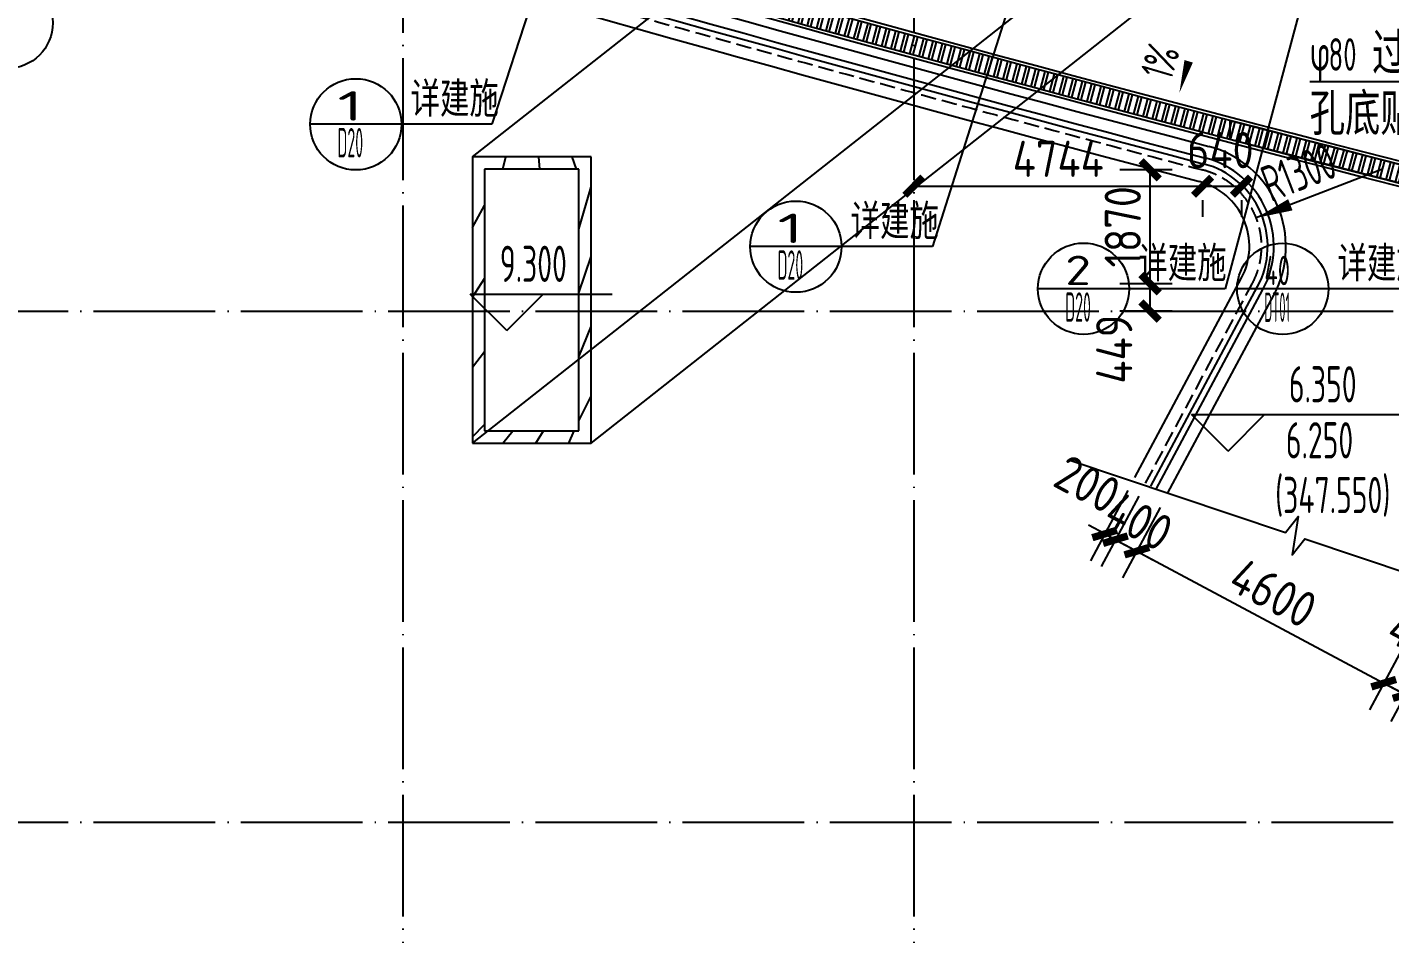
# Model space of a CAD drawing. Header units: inches. Extents: x 0 to 1813292486, y 0 to 3473589894.
# Drawn here: x 600441714 to 600464106, y 3473202186 to 3473217081 of the extents above; entities that cross this region are included whole.
import ezdxf
from ezdxf.enums import TextEntityAlignment as Align

# ---------------------------------------------------------------- set-up
doc = ezdxf.new("R2010")
doc.units = ezdxf.units.IN
doc.header["$LTSCALE"] = 1000
doc.header["$MEASUREMENT"] = 0
doc.linetypes.add('AX-MALL-GIRD-200$0$DOTE', pattern=[2.4200000000000004, 2, -0.2, 0.02, -0.2])
doc.linetypes.add('AX-MALL-WALL-P02-QT$0$DASH', pattern=[0.35, 0.25, -0.1])
for name, color, linetype in [('A-Anno-Note', 241, 'Continuous'), ('AX-MALL-DIM-P02$0$A-Anno-Dims', 3, 'Continuous'), ('AX-MALL-DIM-P02$0$A-Anno-Note', 241, 'Continuous'), ('AX-MALL-DIM-P02$0$A-Detl-Thin', 131, 'Continuous'), ('AX-MALL-DIM-P02$0$DIM_LEAD', 3, 'Continuous'), ('AX-MALL-DIM-SY-P02$0$A-Anno-Note', 241, 'Continuous'), ('AX-MALL-DIM-SY-P02$0$DIM_IDEN', 3, 'Continuous'), ('AX-MALL-GIRD-200$0$A-Grid', 222, 'AX-MALL-GIRD-200$0$DOTE'), ('AX-MALL-P02-200$0$A-Anno-Note', 241, 'Continuous'), ('AX-MALL-WALL-P02$0$A-Anno-Note', 241, 'Continuous'), ('AX-MALL-WALL-P02-QT$0$A-Anno-Dims', 3, 'Continuous'), ('AX-MALL-WALL-P02-QT$0$A-Detl-Fine', 152, 'Continuous'), ('AX-MALL-WALL-P02-QT$0$A-Detl-Patt', 8, 'Continuous'), ('AX-MALL-WALL-P02-QT$0$A-Detl-Thin', 131, 'Continuous'), ('AX-MALL-WALL-P02-QT$0$A-Hdrl', 31, 'Continuous'), ('AX-MALL-WALL-P02-QT$0$A-Wall', 2, 'Continuous'), ('AX-MALL-WALL-P02-QT$0$A-Wall-Patt', 13, 'Continuous'), ('AX-MALL-WALL-P02-QT$0$A-Wind', 4, 'Continuous'), ('AX-MALL-WORD-P02$0$A-Anno-Levl', 201, 'Continuous'), ('AX-MALL-WORD-P02$0$A-Anno-Note', 241, 'Continuous'), ('AX-MALL-ZTKD-P02$0$A-Anno-Note', 241, 'Continuous')]:
    doc.layers.add(name, color=color, linetype=linetype)
doc.styles.add('AX-MALL-DIM-P02$0$_TCH_DIM', font='gbenor.shx')
doc.styles.add('AX-MALL-DIM-P02$0$_TCH_DIM_T3', font='gbenor.shx')
doc.styles.add('AX-MALL-DIM-SY-P02$0$_TCH_DIM', font='gbenor.shx')
doc.styles.add('AX-MALL-DIM-SY-P02$0$_TCH_LABEL', font='gbenor.shx')
doc.styles.add('AX-MALL-WORD-P02$0$_TCH_DIM', font='gbenor.shx')
doc.dimstyles.new('AX-MALL-DIM-P02$0$_TCH_ARCH&&200', dxfattribs={"dimtxt": 595, "dimasz": 300, "dimexe": 500, "dimexo": 500, "dimgap": 152.5, "dimtad": 1, "dimdec": 0, "dimzin": 0, "dimdsep": 46, "dimtxsty": 'AX-MALL-DIM-P02$0$_TCH_DIM_T3', "dimblk": 'AX-MALL-DIM-P02$0$_ArchTick', "dimcen": 0.09, "dimclrt": 7, "dimazin": 2, "dimtfac": 1, "dimtdec": 0, "dimtix": 1, "dimtmove": 2, "dimatfit": 3, "dimfxl": 500, "dimtolj": 1, "dimtzin": 0, "dimarcsym": 0})
pattern_1 = [(45, (0, 359.0227), (-353.55353201463, 353.55353201463), [])]

# ---------------------------------------------------------------- blocks, each defined once
blk = doc.blocks.new('AX-MALL-WORD-P02')
at = {"layer": 'AX-MALL-WORD-P02$0$A-Anno-Levl'}
for p, q in [((600261055.6005373, 3473117390.48214), (600260702.8033476, 3473118162.190727)), ((600260702.8033476, 3473118162.190727), (600262890.7556367, 3473117347.114299)), ((600261055.6005373, 3473117390.48214), (600261827.309124, 3473117743.279329)), ((600271473.8384056, 3473111397.597108), (600271121.0412161, 3473112169.305695)), ((600271121.0412161, 3473112169.305695), (600274352.8447609, 3473110965.364045)), ((600271473.8384056, 3473111397.597108), (600271121.0412161, 3473112169.305695)), ((600271121.0412161, 3473112169.305695), (600274352.8447602, 3473110965.364045)), ((600271473.8384056, 3473111397.597108), (600272245.5469923, 3473111750.394297)), ((600271473.8384056, 3473111397.597108), (600272245.5469923, 3473111750.394297))]:
    blk.add_line(p, q, dxfattribs=at)
at = {"layer": 'AX-MALL-WORD-P02$0$A-Anno-Note', "style": 'AX-MALL-WORD-P02$0$_TCH_DIM', "width": 0.7}
for s, p in [('9.300', (600261228.0987247, 3473118180.143308)), ('6.350', (600272690.1878489, 3473111798.393054)), ('6.250', (600272322.7921215, 3473110953.149438)), ('(347.550)', (600271842.0128744, 3473110171.618465))]:
    blk.add_text(s, height=595, rotation=339.5681613331429, dxfattribs=at).set_placement(p)
blk = doc.blocks.new('AX-MALL-GIRD-200')
at = {"layer": 'AX-MALL-GIRD-200$0$A-Grid'}
for p, q in [((600291430.0010993, 3473203819.237178), (600252700.4621501, 3473099855.510097)), ((600299301.5415328, 3473200886.857392), (600260572.0025835, 3473096923.130311)), ((600218521.0220362, 3473133579.090285), (600576417.0261351, 3473000252.327003)), ((600215588.64225, 3473125707.549852), (600573484.6463486, 3472992380.78657))]:
    blk.add_line(p, q, dxfattribs=at)
blk = doc.blocks.new('AX-MALL-WALL-P02-QT$0$tj')
at = {"layer": 'AX-MALL-WALL-P02-QT$0$A-Detl-Patt'}
h = blk.add_hatch(dxfattribs=at)
h.set_pattern_fill('STEEL', color=256, scale=100.0000000000001, angle=50.43183869082386)
h.set_pattern_definition([(75.00000000004839, (-14278.19445574284, 156289.8254051208), (-153.3407249234246, 41.08752340989569), []), (75.00000000004839, (-14317.88195610046, 156358.5661673546), (-153.3407249234246, 41.08752340989569), [])])
edge = h.paths.add_edge_path()
edge.add_line((88101.273016572, 47666.64152574539), (87883.93542659283, 47459.84604215622))
edge.add_line((87883.93542659283, 47459.84604215622), (91571.54751467705, 43584.64122533798))
edge.add_arc((262949.389629302, 558937.705083496), 543101.4133620498, 251.6057364187558, 260.0288666978238)
edge.add_arc((172180.8466627672, -2862.146247219684), 27099.9982179492, 64.7128659603706, 96.9316049602786, ccw=False)
edge.add_arc((262948.9730309481, 558936.3205539446), 543099.9677998082, 261.6155114784545, 271.7251478115656)
edge.add_line((279298.9759148359, 16082.51663446426), (279298.9759315252, 16382.65274763107))
edge.add_arc((262948.9742454757, 558936.3204835369), 542799.9676941936, 261.62020364125146, 271.7261014454634, ccw=False)
edge.add_arc((172180.8456921196, -2862.14609140989), 27400.00151046549, 64.80631838577902, 96.83815911678944)
edge.add_arc((262949.394896181, 558937.7037490648), 542801.4137571028, 251.6136389015772, 260.02417327084333, ccw=False)
edge.add_line((91737.26096642017, 43845.69257831573), (88101.273016572, 47666.64152574539))
at = {"layer": 'AX-MALL-WALL-P02-QT$0$A-Anno-Dims'}
blk.add_lwpolyline([(122695.043112874, 28293.63250112534), (126253.6545684917, 27100.44026722737), (126462.4969368847, 27362.6513095203), (126367.5412579574, 26730.0190957049), (126573.6461618559, 26993.14800200633), (130132.2576174736, 25799.95576810836)], dxfattribs=at)
at = {"layer": 'AX-MALL-WALL-P02-QT$0$A-Detl-Fine'}
blk.add_lwpolyline([(123779.5552397966, 28000.32790517807), (125533.0257632732, 31279.83938407898, 0.4846182967399723), (124842.2894809246, 32862.44682836533, 0.4846182967399723)], format="xyb", dxfattribs=at)
blk.add_arc((262949.3896243572, 558937.7050833702), 543901.4133599502, 251.5035459811555, 255.290453772469, dxfattribs=at)
at = {"layer": 'AX-MALL-WALL-P02-QT$0$A-Detl-Patt'}
blk.add_lwpolyline([(88103.03003954887, 47737.33037519455), (87813.24658572674, 47461.60306501389), (91543.92713344097, 43541.13421487808, 0.03677856867194786), (168908.9495433569, 23989.2463850975, -0.1416543586965341), (183742.0972260237, 21592.70785188675, 0.04416604653312874), (279348.9759123325, 16034.00206041336), (279348.9759345055, 16434.18465709686, -0.04414427716130016), (183859.0483468771, 21979.79425859451, 0.1405450684183163), (168919.8474783897, 24393.46752309799, -0.03670519880877311), (91764.87840116024, 43889.20268630981), (88103.03007543087, 47737.33033752441)], format="xyb", dxfattribs=at)
blk.add_lwpolyline([(88101.273016572, 47666.64152574539), (87883.93542659283, 47459.84604215622), (91571.54751467705, 43584.64122533798, 0.0367693963449814), (168910.2986617088, 24039.77597379684, -0.1415142461245126), (183756.7420067787, 21641.08926153183, 0.04414024362697595), (279298.9759148359, 16082.51663446426), (279298.9759315252, 16382.65274763107, -0.04412389944666065), (183844.4648458958, 21931.40288829803, 0.1406825130026793), (168918.4574091434, 24342.94360637665, -0.03671436212623864), (91737.26096642017, 43845.69257831573)], format="xyb", close=True, dxfattribs=at)
at = {"layer": 'AX-MALL-WALL-P02-QT$0$A-Detl-Patt', "linetype": 'AX-MALL-WALL-P02-QT$0$DASH'}
blk.add_lwpolyline([(123955.9275269508, 27906.02617168427), (125709.3980504274, 31185.53765296936, 0.4846182965812843), (124893.073353529, 33055.89190721512, 0.4846182965812843)], format="xyb", dxfattribs=at)
blk.add_arc((262949.3896243572, 558937.7050833702), 543701.4133599502, 251.503420721229, 255.290453772469, dxfattribs=at)
at = {"layer": 'AX-MALL-WALL-P02-QT$0$A-Detl-Thin'}
blk.add_lwpolyline([(124324.6154705286, 27747.24155378342), (126062.1426241398, 30996.93419599533, 0.4846182966530819), (124994.6410986185, 33442.78206300735)], format="xyb", dxfattribs=at)
blk.add_arc((262949.3896243572, 558937.7050833702), 543301.4133599502, 251.5031615339801, 255.290453772469, dxfattribs=at)
at = {"layer": 'AX-MALL-WALL-P02-QT$0$A-Hdrl', "ltscale": 6}
for points in [[(124044.1136709452, 27858.87530565262), (125797.5841940641, 31138.38678979874, 0.4846182966872175), (124918.4652889967, 33152.61444807053, 0.4846182966872175)], [(124132.2998142242, 27811.72444534302), (125885.7703381777, 31091.23592376709, 0.4846182966208826), (124943.857226491, 33249.33698511124)]]:
    blk.add_lwpolyline(points, format="xyb", dxfattribs=at)
for radius, start in [(543501.4133599502, 251.5032867938467), (543601.4133599502, 251.5033537575453)]:
    blk.add_arc((262949.3896243572, 558937.7050833702), radius, start, 255.290453772469, dxfattribs=at)
blk = doc.blocks.new('AX-MALL-WALL-P02-QT')
at = {"layer": 'AX-MALL-WALL-P02-QT$0$A-Wall-Patt'}
h = blk.add_hatch(dxfattribs=at)
h.set_pattern_fill('普通砖', color=256, scale=200, style=0)
h.set_pattern_definition(pattern_1)
h.paths.add_polyline_path([(600261640.9899486, 3473120003.676152), (600261523.3908857, 3473120260.912347), (600259882.6545771, 3473115856.598059), (600260139.8907727, 3473115974.197122)])
h = blk.add_hatch(dxfattribs=at)
h.set_pattern_fill('普通砖', color=256, scale=200, style=0)
h.set_pattern_definition(pattern_1)
h.paths.add_polyline_path([(600263093.4765943, 3473119462.582256), (600263350.7127899, 3473119580.181319), (600261523.3908857, 3473120260.912347), (600261640.9899486, 3473120003.676152)])
h = blk.add_hatch(dxfattribs=at)
h.set_pattern_fill('普通砖', color=256, scale=200, style=0)
h.set_pattern_definition(pattern_1)
h.paths.add_polyline_path([(600261592.3774184, 3473115433.103226), (600261709.9764813, 3473115175.86703), (600263350.7127899, 3473119580.181319), (600263093.4765943, 3473119462.582256)])
h = blk.add_hatch(dxfattribs=at)
h.set_pattern_fill('普通砖', color=256, scale=200, style=0)
h.set_pattern_definition(pattern_1)
h.paths.add_polyline_path([(600260139.8907727, 3473115974.197122), (600259882.6545771, 3473115856.598059), (600261709.9764813, 3473115175.86703), (600261592.3774184, 3473115433.103226)])
at = {"layer": 'AX-MALL-WALL-P02-QT$0$A-Anno-Dims'}
for p, q in [((600261523.3908857, 3473120260.912347), (600281166.7770756, 3473126568.881006)), ((600259882.654577, 3473115856.598059), (600279526.040767, 3473122164.566718)), ((600261709.9764813, 3473115175.86703), (600281353.3626713, 3473121483.835689))]:
    blk.add_line(p, q, dxfattribs=at)
at = {"layer": 'AX-MALL-WALL-P02-QT$0$A-Detl-Thin'}
blk.add_lwpolyline([(600273296.4326707, 3473116184.236924), (600273404.2435329, 3473116473.638589), (600276580.4350474, 3473114257.342959), (600276472.7185163, 3473113968.194137)], close=True, dxfattribs=at)
at = {"layer": 'AX-MALL-WALL-P02-QT$0$A-Wall'}
for p, q in [((600261523.3908857, 3473120260.912347), (600259882.6545771, 3473115856.598059)), ((600263350.7127899, 3473119580.181319), (600261523.3908857, 3473120260.912347)), ((600261640.9899486, 3473120003.676152), (600260139.8907727, 3473115974.197122)), ((600263093.4765943, 3473119462.582256), (600261640.9899486, 3473120003.676152)), ((600261709.9764813, 3473115175.86703), (600263350.7127899, 3473119580.181319)), ((600261592.3774184, 3473115433.103226), (600263093.4765943, 3473119462.582256)), ((600260139.8907727, 3473115974.197122), (600261592.3774184, 3473115433.103226)), ((600259882.6545771, 3473115856.598059), (600261709.9764813, 3473115175.86703))]:
    blk.add_line(p, q, dxfattribs=at)
at = {"layer": 'AX-MALL-WALL-P02-QT$0$A-Detl-Thin', "rotation": 339.5681613091762}
blk.add_blockref('AX-MALL-WALL-P02-QT$0$tj', (600144118.6961328, 3473128496.287411), dxfattribs=at)
at = {"layer": 'AX-MALL-WALL-P02-QT$0$A-Wind'}
blk.add_blockref('AX-MALL-GIRD-200', (0, 0), dxfattribs=at)
blk = doc.blocks.new('AX-MALL-WALL-P02')
at = {"layer": 'AX-MALL-WALL-P02$0$A-Anno-Note'}
blk.add_blockref('AX-MALL-WORD-P02', (0, 0), dxfattribs=at)
blk.add_blockref('AX-MALL-WALL-P02-QT', (0, 0), dxfattribs=at)
blk = doc.blocks.new('AX-MALL-ZTKD-P02')
at = {"layer": 'AX-MALL-ZTKD-P02$0$A-Anno-Note'}
blk.add_blockref('AX-MALL-GIRD-200', (0, 0), dxfattribs=at)
blk = doc.blocks.new('AX-MALL-DIM-SY-P02')
at = {"layer": 'AX-MALL-DIM-SY-P02$0$DIM_IDEN', "color": 1}
for p, q in [((600266232.3336251, 3473125977.118253), (600262010.4343667, 3473120652.32008)), ((600260617.2242236, 3473121171.331739), (600259211.5920033, 3473121694.970987)), ((600272302.9915472, 3473121621.789297), (600268092.3869152, 3473116241.380709)), ((600262010.4343667, 3473120652.32008), (600260617.2242236, 3473121171.331739)), ((600275943.0943477, 3473118954.408359), (600272361.243351, 3473113913.855661)), ((600266692.965733, 3473116762.706162), (600265287.3335128, 3473117286.34541)), ((600268092.3869152, 3473116241.380709), (600266692.965733, 3473116762.706162)), ((600270882.5929084, 3473114464.696339), (600269476.9606881, 3473114988.335587)), ((600272361.243351, 3473113913.855661), (600270882.5929083, 3473114464.696339))]:
    blk.add_line(p, q, dxfattribs=at)
at = {"layer": 'AX-MALL-DIM-SY-P02$0$DIM_IDEN'}
for p, q in [((600273948.7426698, 3473113319.531756), (600272543.1104498, 3473113843.171004)), ((600275071.3149158, 3473112901.340655), (600273948.7426699, 3473113319.531756))]:
    blk.add_line(p, q, dxfattribs=at)
at = {"layer": 'AX-MALL-DIM-SY-P02$0$DIM_IDEN', "color": 1}
for centre in [(600255127.582871, 3473124995.773928), (600259914.4081135, 3473121433.151363), (600265990.1496229, 3473117024.525786), (600270179.7767981, 3473114726.515963)]:
    blk.add_circle(centre, 750, dxfattribs=at)
at = {"layer": 'AX-MALL-DIM-SY-P02$0$DIM_IDEN'}
blk.add_circle((600273245.9265598, 3473113581.35138), 750, dxfattribs=at)
at = {"layer": 'AX-MALL-DIM-SY-P02$0$A-Anno-Note', "color": 1, "style": 'AX-MALL-DIM-SY-P02$0$_TCH_LABEL'}
for s, rotation, width, p, p2 in [('1', 339.5681613000222, 3.000000000491123, (600259652.606159, 3473121595.107335), (600260048.6353977, 3473121447.574822)), ('D20', 339.5681612887383, 0.5119984640097293, (600259441.8454278, 3473121029.35128), (600259837.8746662, 3473120881.818768)), ('1', 339.5681613000222, 3.000000000491123, (600265728.3476684, 3473117186.481758), (600266124.3769071, 3473117038.949245)), ('D20', 339.5681613000222, 0.511998464280401, (600265517.586937, 3473116620.725703), (600265913.6161757, 3473116473.193191)), ('2', 339.5681613000222, 1.721144848786169, (600269917.974844, 3473114888.471935), (600270314.0040827, 3473114740.939423)), ('D20', 339.5681613000222, 0.511998464280401, (600269707.2141123, 3473114322.71588), (600270103.243351, 3473114175.183368))]:
    blk.add_text(s, height=482.9906831399546, rotation=rotation, dxfattribs=dict(at, width=width)).set_placement(p, p2, align=Align.FIT)
at = {"layer": 'AX-MALL-DIM-SY-P02$0$A-Anno-Note', "color": 1, "style": 'AX-MALL-DIM-SY-P02$0$_TCH_DIM', "width": 0.7}
for p in [(600260820.0929008, 3473121285.78792), (600266895.8344102, 3473116877.162344), (600271085.4615853, 3473114579.152521)]:
    blk.add_text('详建施', height=506.3829787234042, rotation=339.5681613088448, dxfattribs=at).set_placement(p)
at = {"layer": 'AX-MALL-DIM-SY-P02$0$A-Anno-Note', "style": 'AX-MALL-DIM-SY-P02$0$_TCH_LABEL'}
for s, width, p, p2 in [('40', 0.7773243953473064, (600272984.1246052, 3473113743.307352), (600273380.1538439, 3473113595.77484)), ('DT01', 0.3962264151592051, (600272773.363874, 3473113177.551297), (600273169.3931127, 3473113030.018785))]:
    blk.add_text(s, height=482.9906831399546, rotation=339.5681613000222, dxfattribs=dict(at, width=width)).set_placement(p, p2, align=Align.FIT)
at = {"layer": 'AX-MALL-DIM-SY-P02$0$A-Anno-Note', "style": 'AX-MALL-DIM-SY-P02$0$_TCH_DIM', "width": 0.7}
blk.add_text('详建施', height=506.3829787234042, rotation=339.5681613092246, dxfattribs=at).set_placement((600274151.611347, 3473113433.987938))
blk = doc.blocks.new('AX-MALL-DIM-P02$0$_ArchTick')
at = {"color": 0, "linetype": 'ByBlock', "const_width": 0.4}
blk.add_lwpolyline([(-0.5, -0.5), (0.5, 0.5)], dxfattribs=at)
blk = doc.blocks.new('*D1602')
at = {"layer": 'AX-MALL-DIM-P02$0$A-Anno-Dims', "color": 0, "lineweight": -2, "transparency": 16777216}
for p, q in [((600272600.403846, 3473115621.393989), (600273199.9597605, 3473115398.041818)), ((600272519.6662285, 3473115404.665779), (600272425.8574302, 3473115152.849916)), ((600273119.2221433, 3473115181.313609), (600273025.4133447, 3473114929.497745))]:
    blk.add_line(p, q, dxfattribs=at)
at = {"layer": 'AX-MALL-DIM-P02$0$A-Anno-Dims', "color": 0, "lineweight": -2, "transparency": 16777216, "xscale": 300, "yscale": 300, "zscale": 300}
for p, rotation in [((600272600.403846, 3473115621.393989), 159.5681613096086), ((600273199.9597605, 3473115398.041818), 339.5681613096085)]:
    blk.add_blockref('AX-MALL-DIM-P02$0$_ArchTick', p, dxfattribs=dict(at, rotation=rotation))
at = {"layer": 'AX-MALL-DIM-P02$0$A-Anno-Dims', "color": 7, "transparency": 16777216, "insert": (600273081.5037562, 3473116075.235113), "char_height": 595, "attachment_point": 5, "rotation": 339.56816130960857, "style": 'AX-MALL-DIM-P02$0$_TCH_DIM_T3'}
blk.add_mtext('\\A1;640', dxfattribs=at)
blk = doc.blocks.new('*D1603')
at = {"layer": 'AX-MALL-DIM-P02$0$A-Anno-Dims', "color": 0, "lineweight": -2, "transparency": 16777216}
for p, q in [((600268154.6304942, 3473117277.575015), (600272600.4038459, 3473115621.393989)), ((600268073.8928772, 3473117060.846806), (600267980.0840784, 3473116809.030941)), ((600272519.6662287, 3473115404.665779), (600272425.8574301, 3473115152.849915))]:
    blk.add_line(p, q, dxfattribs=at)
at = {"layer": 'AX-MALL-DIM-P02$0$A-Anno-Dims', "color": 0, "lineweight": -2, "transparency": 16777216, "xscale": 300, "yscale": 300, "zscale": 300}
for p, rotation in [((600268154.6304942, 3473117277.575015), 159.5681613091557), ((600272600.4038459, 3473115621.393989), 339.5681613091557)]:
    blk.add_blockref('AX-MALL-DIM-P02$0$_ArchTick', p, dxfattribs=dict(at, rotation=rotation))
at = {"layer": 'AX-MALL-DIM-P02$0$A-Anno-Dims', "color": 7, "transparency": 16777216, "insert": (600270534.6089447, 3473116871.174168), "char_height": 595, "attachment_point": 5, "rotation": 339.5681613091557, "style": 'AX-MALL-DIM-P02$0$_TCH_DIM_T3'}
blk.add_mtext('\\A1;4744', dxfattribs=at)
blk = doc.blocks.new('*D1604')
at = {"layer": 'AX-MALL-DIM-P02$0$A-Anno-Dims', "color": 0, "lineweight": -2, "transparency": 16777216}
for p, q in [((600272225.5456271, 3473116047.841683), (600271417.9414775, 3473116348.697927)), ((600271233.5582869, 3473114421.464706), (600271886.4855509, 3473116174.151511)), ((600271572.6183631, 3473114295.154879), (600270765.0142136, 3473114596.011123))]:
    blk.add_line(p, q, dxfattribs=at)
at = {"layer": 'AX-MALL-DIM-P02$0$A-Anno-Dims', "color": 0, "lineweight": -2, "transparency": 16777216, "xscale": 300, "yscale": 300, "zscale": 300}
for p, rotation in [((600271886.4855509, 3473116174.151511), 69.5681613044597), ((600271233.5582869, 3473114421.464706), 249.5681613044597)]:
    blk.add_blockref('AX-MALL-DIM-P02$0$_ArchTick', p, dxfattribs=dict(at, rotation=rotation))
at = {"layer": 'AX-MALL-DIM-P02$0$A-Anno-Dims', "color": 7, "transparency": 16777216, "insert": (600271138.3322533, 3473115454.899883), "char_height": 595, "attachment_point": 5, "rotation": 69.5681613044597, "style": 'AX-MALL-DIM-P02$0$_TCH_DIM_T3'}
blk.add_mtext('\\A1;1870', dxfattribs=at)
blk = doc.blocks.new('*D1605')
at = {"layer": 'AX-MALL-DIM-P02$0$A-Anno-Dims', "color": 0, "lineweight": -2, "transparency": 16777216}
for p, q in [((600271572.6183634, 3473114295.15488), (600270765.0142136, 3473114596.011123)), ((600271076.7511299, 3473114000.539054), (600271233.5582869, 3473114421.464707)), ((600271415.8112062, 3473113874.229226), (600270608.2070565, 3473114175.08547))]:
    blk.add_line(p, q, dxfattribs=at)
at = {"layer": 'AX-MALL-DIM-P02$0$A-Anno-Dims', "color": 0, "lineweight": -2, "transparency": 16777216, "xscale": 300, "yscale": 300, "zscale": 300}
for p, rotation in [((600271233.5582869, 3473114421.464707), 69.56816130801936), ((600271076.7511299, 3473114000.539054), 249.5681613080194)]:
    blk.add_blockref('AX-MALL-DIM-P02$0$_ArchTick', p, dxfattribs=dict(at, rotation=rotation))
at = {"layer": 'AX-MALL-DIM-P02$0$A-Anno-Dims', "color": 7, "transparency": 16777216, "insert": (600270305.482466, 3473113620.277098), "char_height": 595, "attachment_point": 5, "rotation": 69.56816130801936, "style": 'AX-MALL-DIM-P02$0$_TCH_DIM_T3'}
blk.add_mtext('\\A1;449', dxfattribs=at)
blk = doc.blocks.new('*D1612')
at = {"layer": 'AX-MALL-DIM-P02$0$A-Anno-Dims', "color": 0, "lineweight": -2, "transparency": 16777216}
for p, q in [((600269706.9674306, 3473111366.677884), (600268723.4370744, 3473110498.483684)), ((600269839.3237541, 3473111216.738548), (600268855.7933979, 3473110348.544348)), ((600269098.2854106, 3473110829.374489), (600268899.7509274, 3473111054.283491)), ((600269098.2854106, 3473110829.374489), (600269230.6417341, 3473110679.435153)), ((600269230.6417341, 3473110679.435153), (600269429.1762171, 3473110454.526151))]:
    blk.add_line(p, q, dxfattribs=at)
at = {"layer": 'AX-MALL-DIM-P02$0$A-Anno-Dims', "color": 0, "lineweight": -2, "transparency": 16777216, "xscale": 300, "yscale": 300, "zscale": 300}
for p, rotation in [((600269098.2854106, 3473110829.374489), 311.4358904488863), ((600269230.6417341, 3473110679.435153), 131.4358904488863)]:
    blk.add_blockref('AX-MALL-DIM-P02$0$_ArchTick', p, dxfattribs=dict(at, rotation=rotation))
at = {"layer": 'AX-MALL-DIM-P02$0$A-Anno-Dims', "color": 7, "transparency": 16777216, "insert": (600269120.0442336, 3473111696.257874), "char_height": 595, "attachment_point": 5, "rotation": 311.4358904488863, "style": 'AX-MALL-DIM-P02$0$_TCH_DIM_T3'}
blk.add_mtext('\\A1;200', dxfattribs=at)
blk = doc.blocks.new('*D1613')
at = {"layer": 'AX-MALL-DIM-P02$0$A-Anno-Dims', "color": 0, "lineweight": -2, "transparency": 16777216}
for p, q in [((600269839.3237541, 3473111216.738548), (600268855.7933972, 3473110348.544348)), ((600269230.6417334, 3473110679.435153), (600269032.1072505, 3473110904.344154)), ((600270104.0363977, 3473110916.859879), (600269120.5060408, 3473110048.665679)), ((600269230.6417334, 3473110679.435153), (600269495.354377, 3473110379.556484)), ((600269495.354377, 3473110379.556484), (600269693.88886, 3473110154.647482))]:
    blk.add_line(p, q, dxfattribs=at)
at = {"layer": 'AX-MALL-DIM-P02$0$A-Anno-Dims', "color": 0, "lineweight": -2, "transparency": 16777216, "xscale": 300, "yscale": 300, "zscale": 300}
for p, rotation in [((600269230.6417334, 3473110679.435153), 311.4358904392524), ((600269495.354377, 3473110379.556484), 131.4358904392525)]:
    blk.add_blockref('AX-MALL-DIM-P02$0$_ArchTick', p, dxfattribs=dict(at, rotation=rotation))
at = {"layer": 'AX-MALL-DIM-P02$0$A-Anno-Dims', "color": 7, "transparency": 16777216, "insert": (600269700.3615587, 3473110827.297543), "char_height": 595, "attachment_point": 5, "rotation": 311.4358904392525, "style": 'AX-MALL-DIM-P02$0$_TCH_DIM_T3'}
blk.add_mtext('\\A1;400', dxfattribs=at)
blk = doc.blocks.new('*D1614')
at = {"layer": 'AX-MALL-DIM-P02$0$A-Anno-Dims', "color": 0, "lineweight": -2, "transparency": 16777216}
for p, q in [((600270104.0363979, 3473110916.859879), (600269120.506041, 3473110048.665679)), ((600269495.3543773, 3473110379.556484), (600272539.5497828, 3473106930.951791)), ((600273148.2318034, 3473107468.255186), (600272164.7014465, 3473106600.060986))]:
    blk.add_line(p, q, dxfattribs=at)
at = {"layer": 'AX-MALL-DIM-P02$0$A-Anno-Dims', "color": 0, "lineweight": -2, "transparency": 16777216, "xscale": 300, "yscale": 300, "zscale": 300}
for p, rotation in [((600269495.3543773, 3473110379.556484), 131.4358904424198), ((600272539.5497828, 3473106930.951791), 311.4358904424197)]:
    blk.add_blockref('AX-MALL-DIM-P02$0$_ArchTick', p, dxfattribs=dict(at, rotation=rotation))
at = {"layer": 'AX-MALL-DIM-P02$0$A-Anno-Dims', "color": 7, "transparency": 16777216, "insert": (600271354.815583, 3473108953.055862), "char_height": 595, "attachment_point": 5, "rotation": 311.4358904424198, "style": 'AX-MALL-DIM-P02$0$_TCH_DIM_T3'}
blk.add_mtext('\\A1;4600', dxfattribs=at)
blk = doc.blocks.new('*D1615')
at = {"layer": 'AX-MALL-DIM-P02$0$A-Anno-Dims', "color": 0, "lineweight": -2, "transparency": 16777216}
for p, q in [((600273148.2318034, 3473107468.255186), (600272164.7014463, 3473106600.060986)), ((600273412.944447, 3473107168.376517), (600272429.4140902, 3473106300.182317)), ((600272539.5497825, 3473106930.951791), (600272804.2624264, 3473106631.073122))]:
    blk.add_line(p, q, dxfattribs=at)
at = {"layer": 'AX-MALL-DIM-P02$0$A-Anno-Dims', "color": 0, "lineweight": -2, "transparency": 16777216, "xscale": 300, "yscale": 300, "zscale": 300}
for p, rotation in [((600272539.5497825, 3473106930.951791), 131.4358904392525), ((600272804.2624264, 3473106631.073122), 311.4358904392524)]:
    blk.add_blockref('AX-MALL-DIM-P02$0$_ArchTick', p, dxfattribs=dict(at, rotation=rotation))
at = {"layer": 'AX-MALL-DIM-P02$0$A-Anno-Dims', "color": 7, "transparency": 16777216, "insert": (600273372.872493, 3473107399.778261), "char_height": 595, "attachment_point": 5, "rotation": 311.4358904392525, "style": 'AX-MALL-DIM-P02$0$_TCH_DIM_T3'}
blk.add_mtext('\\A1;400', dxfattribs=at)
blk = doc.blocks.new('*D1616')
at = {"layer": 'AX-MALL-DIM-P02$0$A-Anno-Dims', "color": 0, "lineweight": -2, "transparency": 16777216}
for p, q in [((600273412.944447, 3473107168.376518), (600272429.4140904, 3473106300.182318)), ((600273545.30077, 3473107018.437182), (600272561.7704134, 3473106150.242982)), ((600272804.2624266, 3473106631.073123), (600272605.7279437, 3473106855.982124)), ((600272804.2624266, 3473106631.073123), (600272936.6187496, 3473106481.133787)), ((600272936.6187496, 3473106481.133787), (600273135.1532326, 3473106256.224785))]:
    blk.add_line(p, q, dxfattribs=at)
at = {"layer": 'AX-MALL-DIM-P02$0$A-Anno-Dims', "color": 0, "lineweight": -2, "transparency": 16777216, "xscale": 300, "yscale": 300, "zscale": 300}
for p, rotation in [((600272804.2624266, 3473106631.073123), 311.4358904504701), ((600272936.6187496, 3473106481.133787), 131.4358904504701)]:
    blk.add_blockref('AX-MALL-DIM-P02$0$_ArchTick', p, dxfattribs=dict(at, rotation=rotation))
at = {"layer": 'AX-MALL-DIM-P02$0$A-Anno-Dims', "color": 7, "transparency": 16777216, "insert": (600273799.5019991, 3473106395.152701), "char_height": 595, "attachment_point": 5, "rotation": 311.4358904504701, "style": 'AX-MALL-DIM-P02$0$_TCH_DIM_T3'}
blk.add_mtext('\\A1;200', dxfattribs=at)
blk = doc.blocks.new('AX-MALL-DIM-P02')
at = {"layer": 'AX-MALL-DIM-P02$0$A-Anno-Dims'}
for points in [[(600273315.481496, 3473117908.936179, 0, 0, 0), (600272779.0958152, 3473117192.704278, 0, 144, 0), (600273102.7912958, 3473117624.9325, 0, 0, 0)], [(600273845.6866757, 3473114832.283719, 198, 0, 0), (600273245.7270548, 3473114825.322873, 0, 0, 0)]]:
    blk.add_lwpolyline(points, format="xyseb", dxfattribs=at)
blk.add_lwpolyline([(600275466.2980807, 3473114851.086362), (600273645.7001354, 3473114829.963437), (600273245.7270548, 3473114825.322873)], dxfattribs=at)
at = {"layer": 'AX-MALL-DIM-P02$0$DIM_LEAD'}
blk.add_line((600277335.511272, 3473115689.794806), (600274850.0647049, 3473116615.696583), dxfattribs=at)
at = {"layer": 'AX-MALL-DIM-P02$0$A-Anno-Dims'}
blk.add_blockref('AX-MALL-DIM-SY-P02', (0, 0), dxfattribs=at)
at = {"layer": 'AX-MALL-DIM-P02$0$A-Detl-Thin'}
blk.add_blockref('AX-MALL-ZTKD-P02', (-2.384185791015625e-06, 9.5367431640625e-07), dxfattribs=at)
at = {"layer": 'AX-MALL-DIM-P02$0$A-Anno-Dims', "color": 7, "style": 'AX-MALL-DIM-P02$0$_TCH_DIM', "width": 0.7}
blk.add_text('R1300', height=595, rotation=0.664726753946131, dxfattribs=at).set_placement((600273559.8237251, 3473114981.477346))
at = {"layer": 'AX-MALL-DIM-P02$0$A-Anno-Note', "style": 'AX-MALL-DIM-P02$0$_TCH_DIM', "width": 0.7}
for s, height, rotation, p in [('1%', 535.5, 53.1704798360845, (600272721.1696281, 3473117415.938373)), ('φ', 607.6595744680851, 339.5681613092246, (600274912.9642513, 3473116784.541125)), ('80', 535.5, 339.5681613092246, (600275203.12263, 3473116676.448615)), ('过水孔', 607.6595744680851, 339.5681613092246, (600275872.2035668, 3473116427.196333)), ('孔底贴结构沟完成面', 607.6595744680851, 339.5681613092246, (600274567.2366745, 3473115856.486508))]:
    blk.add_text(s, height=height, rotation=rotation, dxfattribs=at).set_placement(p)
at = {"layer": 'AX-MALL-DIM-P02$0$A-Anno-Dims'}
for p1, p2, distance, picture, middle in [((600268248.4392929, 3473117529.390879), (600272694.2126446, 3473115873.209853), -268.72164057535025, '*D1603', (600270534.6089447, 3473116871.174168)), ((600272041.1624366, 3473114120.608463), (600272694.0897003, 3473115873.295267), 861.8230339417476, '*D1604', (600271138.3322533, 3473115454.899883)), ((600270214.1720904, 3473111547.629353), (600270478.8847342, 3473111247.750684), -1311.904391156073, '*D1613', (600269700.3615587, 3473110827.297543)), ((600270478.8847342, 3473111247.750684), (600273523.0801396, 3473107799.145991), -1311.904391292893, '*D1614', (600271354.815583, 3473108953.055862))]:
    dim = blk.add_aligned_dim(p1=p1, p2=p2, distance=distance, dimstyle='AX-MALL-DIM-P02$0$_TCH_ARCH&&200', dxfattribs=at)
    dim.commit()
    dim.dimension.update_dxf_attribs({"geometry": picture, "text_midpoint": middle})
for base, p1, p2, angle, picture, middle in [((600273199.9597605, 3473115398.041818), (600272694.2126446, 3473115873.209853), (600273293.7685591, 3473115649.857682), 339.56816130960857, '*D1602', (600273081.5037562, 3473116075.235113)), ((600271233.5582869, 3473114421.464707), (600271884.3552794, 3473113699.68281), (600272041.1624366, 3473114120.608463), 69.56816128678649, '*D1605', (600270305.482466, 3473113620.277098)), ((600269230.6417341, 3473110679.435153), (600270081.8157667, 3473111697.568689), (600270214.1720903, 3473111547.629353), 311.43589053928815, '*D1612', (600269120.0442336, 3473111696.257874)), ((600272804.2624264, 3473106631.073122), (600273523.0801396, 3473107799.145991), (600273787.7927834, 3473107499.267322), 311.43589043925243, '*D1615', (600273372.872493, 3473107399.778261)), ((600272936.6187496, 3473106481.133787), (600273787.7927833, 3473107499.267323), (600273920.149106, 3473107349.327987), 311.4358903600682, '*D1616', (600273799.5019991, 3473106395.152701))]:
    dim = blk.add_linear_dim(base=base, p1=p1, p2=p2, angle=angle, dimstyle='AX-MALL-DIM-P02$0$_TCH_ARCH&&200', dxfattribs=at)
    dim.commit()
    dim.dimension.update_dxf_attribs({"geometry": picture, "text_midpoint": middle, "dimtype": 129})
blk = doc.blocks.new('AX-MALL-P02-200')
at = {"layer": 'AX-MALL-P02-200$0$A-Anno-Note'}
blk.add_blockref('AX-MALL-WALL-P02', (0, 0), dxfattribs=at)
blk.add_blockref('AX-MALL-DIM-P02', (0, 0), dxfattribs=at)

msp = doc.modelspace()

# ---------------------------------------------------------------- block references
at = {"layer": 'A-Anno-Note', "rotation": 20.43183869077545}
msp.add_blockref('AX-MALL-P02-200', (1250392458.527329, 9048125.682563305), dxfattribs=at)

doc.saveas('drawing.dxf')
